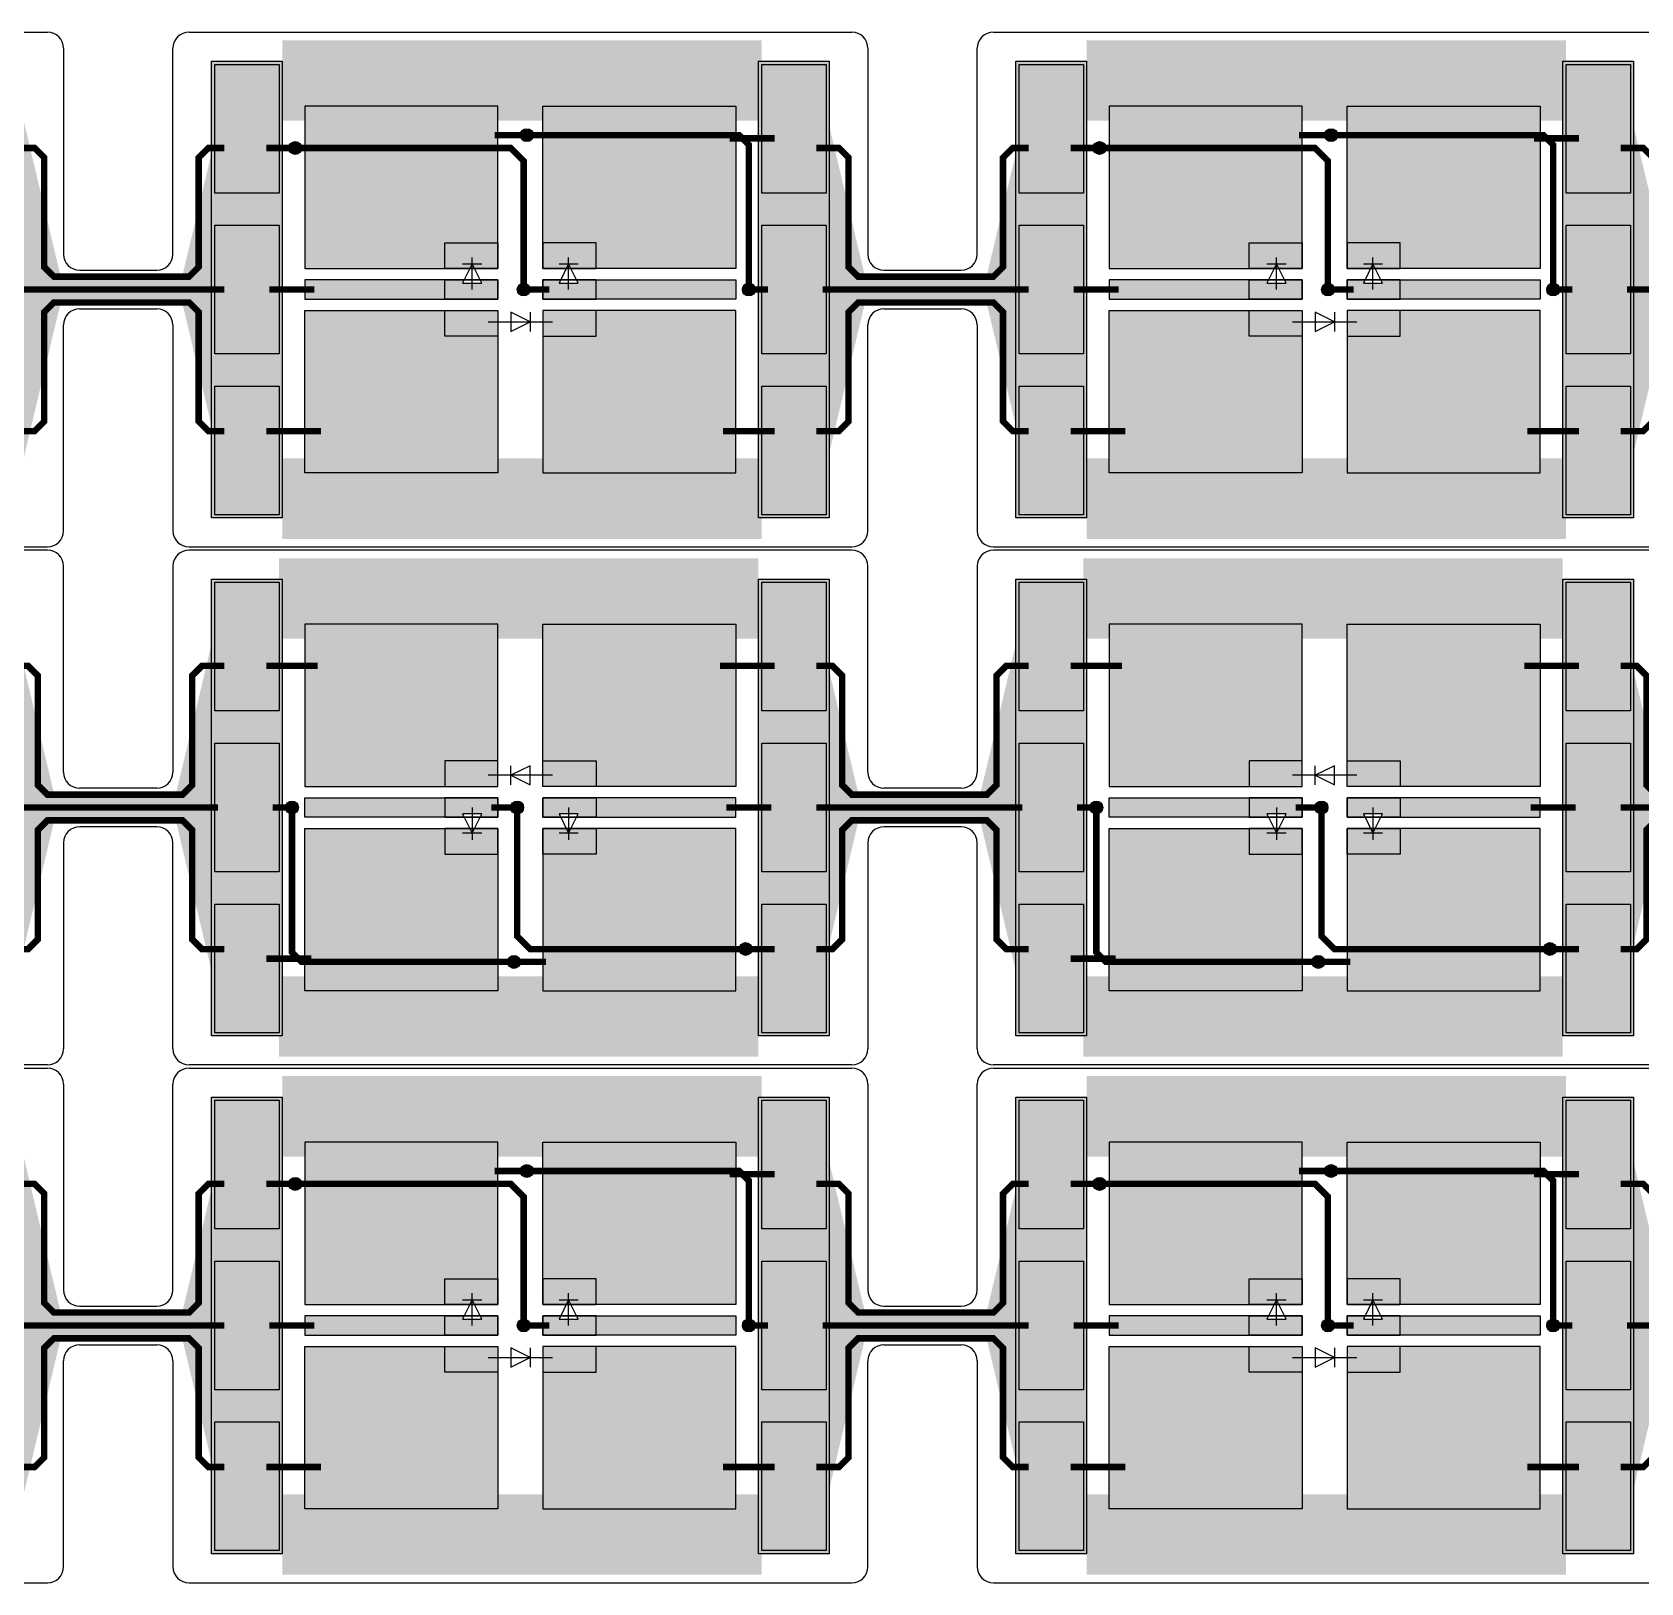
# Model space of a CAD drawing. Extents: x 1822 to 2392, y 725 to 1125.
# Drawn here: x 2237.5 to 2287.5, y 788.9 to 837.1 of the extents above; entities that cross this region are included whole.
import ezdxf

# ---------------------------------------------------------------- set-up
doc = ezdxf.new("R2010")
doc.units = 0
doc.header["$LTSCALE"] = 0.2
for name, color, linetype in [('BS', 1, 'CONTINUOUS'), ('Durchsteiger', 3, 'CONTINUOUS'), ('LED', 7, 'CONTINUOUS'), ('LS', 5, 'CONTINUOUS'), ('Rand', 6, 'CONTINUOUS')]:
    doc.layers.add(name, color=color, linetype=linetype)

msp = doc.modelspace()

# ---------------------------------------------------------------- hatches: boundary and pattern name
at = {"layer": 'BS'}
h = msp.add_hatch(color=256, dxfattribs=at)
h.paths.add_polyline_path([(2245.2, 836.1), (2243.2, 836.1), (2243.2, 832.1), (2245.2, 832.1)])
h.paths.add_polyline_path([(2245.2, 831.1), (2243.2, 831.1), (2243.2, 827.1), (2245.2, 827.1)])
h.paths.add_polyline_path([(2245.2, 826.1), (2243.2, 826.1), (2243.2, 822.1), (2245.2, 822.1)])
h = msp.add_hatch(color=256, dxfattribs=at)
h.paths.add_polyline_path([(2262.2, 836.1), (2260.2, 836.1), (2260.2, 832.1), (2262.2, 832.1)])
h.paths.add_polyline_path([(2262.2, 831.1), (2260.2, 831.1), (2260.2, 827.1), (2262.2, 827.1)])
h.paths.add_polyline_path([(2262.2, 826.1), (2260.2, 826.1), (2260.2, 822.1), (2262.2, 822.1)])
h = msp.add_hatch(color=256, dxfattribs=at)
h.paths.add_polyline_path([(2270.2, 836.1), (2268.2, 836.1), (2268.2, 832.1), (2270.2, 832.1)])
h.paths.add_polyline_path([(2270.2, 831.1), (2268.2, 831.1), (2268.2, 827.1), (2270.2, 827.1)])
h.paths.add_polyline_path([(2270.2, 826.1), (2268.2, 826.1), (2268.2, 822.1), (2270.2, 822.1)])
h = msp.add_hatch(color=256, dxfattribs=at)
h.paths.add_polyline_path([(2287.2, 836.1), (2285.2, 836.1), (2285.2, 832.1), (2287.2, 832.1)])
h.paths.add_polyline_path([(2287.2, 831.1), (2285.2, 831.1), (2285.2, 827.1), (2287.2, 827.1)])
h.paths.add_polyline_path([(2287.2, 826.1), (2285.2, 826.1), (2285.2, 822.1), (2287.2, 822.1)])
h = msp.add_hatch(color=256, dxfattribs=at)
h.paths.add_polyline_path([(2246, 834.8), (2246, 829.75), (2250.35, 829.75), (2250.35, 830.55), (2252, 830.55), (2252, 834.8)])
h.paths.add_polyline_path([(2246, 829.4), (2246, 828.8), (2250.35, 828.8), (2250.35, 829.4)])
h.paths.add_polyline_path([(2246, 828.45), (2246, 823.4), (2252, 823.4), (2252, 827.65), (2250.35, 827.65), (2250.35, 828.45)])
h.paths.add_polyline_path([(2255.05, 828.45), (2255.05, 827.65), (2253.4, 827.65), (2253.4, 823.4), (2259.4, 823.4), (2259.4, 828.45)])
h.paths.add_polyline_path([(2255.05, 829.4), (2255.05, 828.8), (2259.4, 828.8), (2259.4, 829.4)])
h.paths.add_polyline_path([(2253.4, 834.8), (2253.4, 830.55), (2255.05, 830.55), (2255.05, 829.75), (2259.4, 829.75), (2259.4, 834.8)])
h.paths.add_polyline_path([(2253.4, 830.55), (2253.4, 829.75), (2254.125, 829.75), (2254.2, 829.9), (2254.275, 829.75), (2255.05, 829.75), (2255.05, 830.55)], flags=17)
h.paths.add_polyline_path([(2253.4, 829.4), (2253.4, 828.8), (2255.05, 828.8), (2255.05, 829.4), (2254.45, 829.4), (2254.5, 829.3), (2253.9, 829.3), (2253.95, 829.4)])
h.paths.add_polyline_path([(2253.4, 828.45), (2253.4, 827.65), (2255.05, 827.65), (2255.05, 828.45)], flags=17)
h.paths.add_polyline_path([(2250.35, 828.45), (2250.35, 827.65), (2252, 827.65), (2252, 828.45)], flags=16)
h.paths.add_polyline_path([(2250.35, 829.4), (2250.35, 828.8), (2252, 828.8), (2252, 829.4), (2251.45, 829.4), (2251.5, 829.3), (2250.9, 829.3), (2250.95, 829.4)])
h.paths.add_polyline_path([(2250.35, 830.55), (2250.35, 829.75), (2251.125, 829.75), (2251.2, 829.9), (2251.275, 829.75), (2252, 829.75), (2252, 830.55)], flags=17)
h = msp.add_hatch(color=256, dxfattribs=at)
h.paths.add_polyline_path([(2271, 834.8), (2271, 829.75), (2275.35, 829.75), (2275.35, 830.55), (2277, 830.55), (2277, 834.8)])
h.paths.add_polyline_path([(2271, 829.4), (2271, 828.8), (2275.35, 828.8), (2275.35, 829.4)])
h.paths.add_polyline_path([(2271, 828.45), (2271, 823.4), (2277, 823.4), (2277, 827.65), (2275.35, 827.65), (2275.35, 828.45)])
h.paths.add_polyline_path([(2280.05, 828.45), (2280.05, 827.65), (2278.4, 827.65), (2278.4, 823.4), (2284.4, 823.4), (2284.4, 828.45)])
h.paths.add_polyline_path([(2280.05, 829.4), (2280.05, 828.8), (2284.4, 828.8), (2284.4, 829.4)])
h.paths.add_polyline_path([(2278.4, 834.8), (2278.4, 830.55), (2280.05, 830.55), (2280.05, 829.75), (2284.4, 829.75), (2284.4, 834.8)])
h.paths.add_polyline_path([(2278.4, 830.55), (2278.4, 829.75), (2279.125, 829.75), (2279.2, 829.9), (2279.275, 829.75), (2280.05, 829.75), (2280.05, 830.55)], flags=17)
h.paths.add_polyline_path([(2278.4, 829.4), (2278.4, 828.8), (2280.05, 828.8), (2280.05, 829.4), (2279.45, 829.4), (2279.5, 829.3), (2278.9, 829.3), (2278.95, 829.4)])
h.paths.add_polyline_path([(2278.4, 828.45), (2278.4, 827.65), (2280.05, 827.65), (2280.05, 828.45)], flags=17)
h.paths.add_polyline_path([(2275.35, 828.45), (2275.35, 827.65), (2277, 827.65), (2277, 828.45)], flags=16)
h.paths.add_polyline_path([(2275.35, 829.4), (2275.35, 828.8), (2277, 828.8), (2277, 829.4), (2276.45, 829.4), (2276.5, 829.3), (2275.9, 829.3), (2275.95, 829.4)])
h.paths.add_polyline_path([(2275.35, 830.55), (2275.35, 829.75), (2276.125, 829.75), (2276.2, 829.9), (2276.275, 829.75), (2277, 829.75), (2277, 830.55)], flags=17)
h = msp.add_hatch(color=256, dxfattribs=at)
h.paths.add_polyline_path([(2243.2, 806), (2245.2, 806), (2245.2, 810), (2243.2, 810)])
h.paths.add_polyline_path([(2243.2, 811), (2245.2, 811), (2245.2, 815), (2243.2, 815)])
h.paths.add_polyline_path([(2243.2, 816), (2245.2, 816), (2245.2, 820), (2243.2, 820)])
h = msp.add_hatch(color=256, dxfattribs=at)
h.paths.add_polyline_path([(2260.2, 806), (2262.2, 806), (2262.2, 810), (2260.2, 810)])
h.paths.add_polyline_path([(2260.2, 811), (2262.2, 811), (2262.2, 815), (2260.2, 815)])
h.paths.add_polyline_path([(2260.2, 816), (2262.2, 816), (2262.2, 820), (2260.2, 820)])
h = msp.add_hatch(color=256, dxfattribs=at)
h.paths.add_polyline_path([(2268.2, 806), (2270.2, 806), (2270.2, 810), (2268.2, 810)])
h.paths.add_polyline_path([(2268.2, 811), (2270.2, 811), (2270.2, 815), (2268.2, 815)])
h.paths.add_polyline_path([(2268.2, 816), (2270.2, 816), (2270.2, 820), (2268.2, 820)])
h = msp.add_hatch(color=256, dxfattribs=at)
h.paths.add_polyline_path([(2285.2, 806), (2287.2, 806), (2287.2, 810), (2285.2, 810)])
h.paths.add_polyline_path([(2285.2, 811), (2287.2, 811), (2287.2, 815), (2285.2, 815)])
h.paths.add_polyline_path([(2285.2, 816), (2287.2, 816), (2287.2, 820), (2285.2, 820)])
h = msp.add_hatch(color=256, dxfattribs=at)
h.paths.add_polyline_path([(2259.4, 807.3), (2259.4, 812.35), (2255.05, 812.35), (2255.05, 811.55), (2253.4, 811.55), (2253.4, 807.3)])
h.paths.add_polyline_path([(2259.4, 812.7), (2259.4, 813.3), (2255.05, 813.3), (2255.05, 812.7)])
h.paths.add_polyline_path([(2259.4, 813.65), (2259.4, 818.7), (2253.4, 818.7), (2253.4, 814.45), (2255.05, 814.45), (2255.05, 813.65)])
h.paths.add_polyline_path([(2250.35, 813.65), (2250.35, 814.45), (2252, 814.45), (2252, 818.7), (2246, 818.7), (2246, 813.65)])
h.paths.add_polyline_path([(2250.35, 812.7), (2250.35, 813.3), (2246, 813.3), (2246, 812.7)])
h.paths.add_polyline_path([(2252, 807.3), (2252, 811.55), (2250.35, 811.55), (2250.35, 812.35), (2246, 812.35), (2246, 807.3)])
h.paths.add_polyline_path([(2252, 811.55), (2252, 812.35), (2251.275, 812.35), (2251.2, 812.2), (2251.125, 812.35), (2250.35, 812.35), (2250.35, 811.55)], flags=17)
h.paths.add_polyline_path([(2252, 812.7), (2252, 813.3), (2250.35, 813.3), (2250.35, 812.7), (2250.95, 812.7), (2250.9, 812.8), (2251.5, 812.8), (2251.45, 812.7)])
h.paths.add_polyline_path([(2252, 813.65), (2252, 814.45), (2250.35, 814.45), (2250.35, 813.65)], flags=17)
h.paths.add_polyline_path([(2255.05, 813.65), (2255.05, 814.45), (2253.4, 814.45), (2253.4, 813.65)], flags=16)
h.paths.add_polyline_path([(2255.05, 812.7), (2255.05, 813.3), (2253.4, 813.3), (2253.4, 812.7), (2253.95, 812.7), (2253.9, 812.8), (2254.5, 812.8), (2254.45, 812.7)])
h.paths.add_polyline_path([(2255.05, 811.55), (2255.05, 812.35), (2254.275, 812.35), (2254.2, 812.2), (2254.125, 812.35), (2253.4, 812.35), (2253.4, 811.55)], flags=17)
h = msp.add_hatch(color=256, dxfattribs=at)
h.paths.add_polyline_path([(2284.4, 807.3), (2284.4, 812.35), (2280.05, 812.35), (2280.05, 811.55), (2278.4, 811.55), (2278.4, 807.3)])
h.paths.add_polyline_path([(2284.4, 812.7), (2284.4, 813.3), (2280.05, 813.3), (2280.05, 812.7)])
h.paths.add_polyline_path([(2284.4, 813.65), (2284.4, 818.7), (2278.4, 818.7), (2278.4, 814.45), (2280.05, 814.45), (2280.05, 813.65)])
h.paths.add_polyline_path([(2275.35, 813.65), (2275.35, 814.45), (2277, 814.45), (2277, 818.7), (2271, 818.7), (2271, 813.65)])
h.paths.add_polyline_path([(2275.35, 812.7), (2275.35, 813.3), (2271, 813.3), (2271, 812.7)])
h.paths.add_polyline_path([(2277, 807.3), (2277, 811.55), (2275.35, 811.55), (2275.35, 812.35), (2271, 812.35), (2271, 807.3)])
h.paths.add_polyline_path([(2277, 811.55), (2277, 812.35), (2276.275, 812.35), (2276.2, 812.2), (2276.125, 812.35), (2275.35, 812.35), (2275.35, 811.55)], flags=17)
h.paths.add_polyline_path([(2277, 812.7), (2277, 813.3), (2275.35, 813.3), (2275.35, 812.7), (2275.95, 812.7), (2275.9, 812.8), (2276.5, 812.8), (2276.45, 812.7)])
h.paths.add_polyline_path([(2277, 813.65), (2277, 814.45), (2275.35, 814.45), (2275.35, 813.65)], flags=17)
h.paths.add_polyline_path([(2280.05, 813.65), (2280.05, 814.45), (2278.4, 814.45), (2278.4, 813.65)], flags=16)
h.paths.add_polyline_path([(2280.05, 812.7), (2280.05, 813.3), (2278.4, 813.3), (2278.4, 812.7), (2278.95, 812.7), (2278.9, 812.8), (2279.5, 812.8), (2279.45, 812.7)])
h.paths.add_polyline_path([(2280.05, 811.55), (2280.05, 812.35), (2279.275, 812.35), (2279.2, 812.2), (2279.125, 812.35), (2278.4, 812.35), (2278.4, 811.55)], flags=17)
h = msp.add_hatch(color=256, dxfattribs=at)
h.paths.add_polyline_path([(2245.2, 803.9), (2243.2, 803.9), (2243.2, 799.9), (2245.2, 799.9)])
h.paths.add_polyline_path([(2245.2, 798.9), (2243.2, 798.9), (2243.2, 794.9), (2245.2, 794.9)])
h.paths.add_polyline_path([(2245.2, 793.9), (2243.2, 793.9), (2243.2, 789.9), (2245.2, 789.9)])
h = msp.add_hatch(color=256, dxfattribs=at)
h.paths.add_polyline_path([(2262.2, 803.9), (2260.2, 803.9), (2260.2, 799.9), (2262.2, 799.9)])
h.paths.add_polyline_path([(2262.2, 798.9), (2260.2, 798.9), (2260.2, 794.9), (2262.2, 794.9)])
h.paths.add_polyline_path([(2262.2, 793.9), (2260.2, 793.9), (2260.2, 789.9), (2262.2, 789.9)])
h = msp.add_hatch(color=256, dxfattribs=at)
h.paths.add_polyline_path([(2270.2, 803.9), (2268.2, 803.9), (2268.2, 799.9), (2270.2, 799.9)])
h.paths.add_polyline_path([(2270.2, 798.9), (2268.2, 798.9), (2268.2, 794.9), (2270.2, 794.9)])
h.paths.add_polyline_path([(2270.2, 793.9), (2268.2, 793.9), (2268.2, 789.9), (2270.2, 789.9)])
h = msp.add_hatch(color=256, dxfattribs=at)
h.paths.add_polyline_path([(2287.2, 803.9), (2285.2, 803.9), (2285.2, 799.9), (2287.2, 799.9)])
h.paths.add_polyline_path([(2287.2, 798.9), (2285.2, 798.9), (2285.2, 794.9), (2287.2, 794.9)])
h.paths.add_polyline_path([(2287.2, 793.9), (2285.2, 793.9), (2285.2, 789.9), (2287.2, 789.9)])
h = msp.add_hatch(color=256, dxfattribs=at)
h.paths.add_polyline_path([(2246, 802.6), (2246, 797.55), (2250.35, 797.55), (2250.35, 798.35), (2252, 798.35), (2252, 802.6)])
h.paths.add_polyline_path([(2246, 797.2), (2246, 796.6), (2250.35, 796.6), (2250.35, 797.2)])
h.paths.add_polyline_path([(2246, 796.25), (2246, 791.2), (2252, 791.2), (2252, 795.45), (2250.35, 795.45), (2250.35, 796.25)])
h.paths.add_polyline_path([(2255.05, 796.25), (2255.05, 795.45), (2253.4, 795.45), (2253.4, 791.2), (2259.4, 791.2), (2259.4, 796.25)])
h.paths.add_polyline_path([(2255.05, 797.2), (2255.05, 796.6), (2259.4, 796.6), (2259.4, 797.2)])
h.paths.add_polyline_path([(2253.4, 802.6), (2253.4, 798.35), (2255.05, 798.35), (2255.05, 797.55), (2259.4, 797.55), (2259.4, 802.6)])
h.paths.add_polyline_path([(2253.4, 798.35), (2253.4, 797.55), (2254.125, 797.55), (2254.2, 797.7), (2254.275, 797.55), (2255.05, 797.55), (2255.05, 798.35)], flags=17)
h.paths.add_polyline_path([(2253.4, 797.2), (2253.4, 796.6), (2255.05, 796.6), (2255.05, 797.2), (2254.45, 797.2), (2254.5, 797.1), (2253.9, 797.1), (2253.95, 797.2)])
h.paths.add_polyline_path([(2253.4, 796.25), (2253.4, 795.45), (2255.05, 795.45), (2255.05, 796.25)], flags=17)
h.paths.add_polyline_path([(2250.35, 796.25), (2250.35, 795.45), (2252, 795.45), (2252, 796.25)], flags=16)
h.paths.add_polyline_path([(2250.35, 797.2), (2250.35, 796.6), (2252, 796.6), (2252, 797.2), (2251.45, 797.2), (2251.5, 797.1), (2250.9, 797.1), (2250.95, 797.2)])
h.paths.add_polyline_path([(2250.35, 798.35), (2250.35, 797.55), (2251.125, 797.55), (2251.2, 797.7), (2251.275, 797.55), (2252, 797.55), (2252, 798.35)], flags=17)
h = msp.add_hatch(color=256, dxfattribs=at)
h.paths.add_polyline_path([(2271, 802.6), (2271, 797.55), (2275.35, 797.55), (2275.35, 798.35), (2277, 798.35), (2277, 802.6)])
h.paths.add_polyline_path([(2271, 797.2), (2271, 796.6), (2275.35, 796.6), (2275.35, 797.2)])
h.paths.add_polyline_path([(2271, 796.25), (2271, 791.2), (2277, 791.2), (2277, 795.45), (2275.35, 795.45), (2275.35, 796.25)])
h.paths.add_polyline_path([(2280.05, 796.25), (2280.05, 795.45), (2278.4, 795.45), (2278.4, 791.2), (2284.4, 791.2), (2284.4, 796.25)])
h.paths.add_polyline_path([(2280.05, 797.2), (2280.05, 796.6), (2284.4, 796.6), (2284.4, 797.2)])
h.paths.add_polyline_path([(2278.4, 802.6), (2278.4, 798.35), (2280.05, 798.35), (2280.05, 797.55), (2284.4, 797.55), (2284.4, 802.6)])
h.paths.add_polyline_path([(2278.4, 798.35), (2278.4, 797.55), (2279.125, 797.55), (2279.2, 797.7), (2279.275, 797.55), (2280.05, 797.55), (2280.05, 798.35)], flags=17)
h.paths.add_polyline_path([(2278.4, 797.2), (2278.4, 796.6), (2280.05, 796.6), (2280.05, 797.2), (2279.45, 797.2), (2279.5, 797.1), (2278.9, 797.1), (2278.95, 797.2)])
h.paths.add_polyline_path([(2278.4, 796.25), (2278.4, 795.45), (2280.05, 795.45), (2280.05, 796.25)], flags=17)
h.paths.add_polyline_path([(2275.35, 796.25), (2275.35, 795.45), (2277, 795.45), (2277, 796.25)], flags=16)
h.paths.add_polyline_path([(2275.35, 797.2), (2275.35, 796.6), (2277, 796.6), (2277, 797.2), (2276.45, 797.2), (2276.5, 797.1), (2275.9, 797.1), (2275.95, 797.2)])
h.paths.add_polyline_path([(2275.35, 798.35), (2275.35, 797.55), (2276.125, 797.55), (2276.2, 797.7), (2276.275, 797.55), (2277, 797.55), (2277, 798.35)], flags=17)
at = {"layer": 'Durchsteiger'}
for points in [[(2252.9, 834.1, 1), (2252.9, 833.7, 1)], [(2277.9, 834.1, 1), (2277.9, 833.7, 1)], [(2245.7, 833.7, 1), (2245.7, 833.3, 1)], [(2270.7, 833.7, 1), (2270.7, 833.3, 1)], [(2252.8, 829.3, 1), (2252.8, 828.9, 1)], [(2259.8, 829.3, 1), (2259.8, 828.9, 1)], [(2277.8, 829.3, 1), (2277.8, 828.9, 1)], [(2284.8, 829.3, 1), (2284.8, 828.9, 1)], [(2245.6, 812.8, 1), (2245.6, 813.2, 1)], [(2252.6, 812.8, 1), (2252.6, 813.2, 1)], [(2270.6, 812.8, 1), (2270.6, 813.2, 1)], [(2277.6, 812.8, 1), (2277.6, 813.2, 1)], [(2259.7, 808.4, 1), (2259.7, 808.8, 1)], [(2284.7, 808.4, 1), (2284.7, 808.8, 1)], [(2252.5, 808, 1), (2252.5, 808.4, 1)], [(2277.5, 808, 1), (2277.5, 808.4, 1)], [(2245.7, 801.5, 1), (2245.7, 801.1, 1)], [(2252.9, 801.9, 1), (2252.9, 801.5, 1)], [(2270.7, 801.5, 1), (2270.7, 801.1, 1)], [(2277.9, 801.9, 1), (2277.9, 801.5, 1)], [(2252.8, 797.1, 1), (2252.8, 796.7, 1)], [(2259.8, 797.1, 1), (2259.8, 796.7, 1)], [(2277.8, 797.1, 1), (2277.8, 796.7, 1)], [(2284.8, 797.1, 1), (2284.8, 796.7, 1)]]:
    msp.add_hatch(color=256, dxfattribs=at).paths.add_polyline_path(points)
at = {"layer": 'LS'}
for points in [[(2245.3, 836.2), (2243.1, 836.2), (2243.1, 822), (2245.3, 822)], [(2262.3, 836.2), (2260.1, 836.2), (2260.1, 822), (2262.3, 822)], [(2270.3, 836.2), (2268.1, 836.2), (2268.1, 822), (2270.3, 822)], [(2287.3, 836.2), (2285.1, 836.2), (2285.1, 822), (2287.3, 822)], [(2245.3, 820.1), (2243.1, 820.1), (2243.1, 805.9), (2245.3, 805.9)], [(2262.3, 820.1), (2260.1, 820.1), (2260.1, 805.9), (2262.3, 805.9)], [(2270.3, 820.1), (2268.1, 820.1), (2268.1, 805.9), (2270.3, 805.9)], [(2287.3, 820.1), (2285.1, 820.1), (2285.1, 805.9), (2287.3, 805.9)], [(2245.3, 804), (2243.1, 804), (2243.1, 789.8), (2245.3, 789.8)], [(2262.3, 804), (2260.1, 804), (2260.1, 789.8), (2262.3, 789.8)], [(2270.3, 804), (2268.1, 804), (2268.1, 789.8), (2270.3, 789.8)], [(2287.3, 804), (2285.1, 804), (2285.1, 789.8), (2287.3, 789.8)]]:
    msp.add_hatch(color=256, dxfattribs=at).paths.add_polyline_path(points)

# ---------------------------------------------------------------- linework, layer by layer
at = {"layer": 'BS'}
for p, q in [((2252.6, 829.1), (2252.8, 829.1)), ((2252.7, 829), (2252.7, 829.2)), ((2277.6, 829.1), (2277.8, 829.1)), ((2277.7, 829), (2277.7, 829.2)), ((2252.7, 813.1), (2252.7, 812.9)), ((2277.7, 813.1), (2277.7, 812.9)), ((2252.8, 813), (2252.6, 813)), ((2277.8, 813), (2277.6, 813)), ((2252.7, 796.8), (2252.7, 797)), ((2277.7, 796.8), (2277.7, 797)), ((2252.6, 796.9), (2252.8, 796.9)), ((2277.6, 796.9), (2277.8, 796.9))]:
    msp.add_line(p, q, dxfattribs=at)
for points in [[(2243.2, 832.1), (2243.2, 836.1), (2245.2, 836.1), (2245.2, 832.1)], [(2260.2, 832.1), (2260.2, 836.1), (2262.2, 836.1), (2262.2, 832.1)], [(2268.2, 832.1), (2268.2, 836.1), (2270.2, 836.1), (2270.2, 832.1)], [(2285.2, 832.1), (2285.2, 836.1), (2287.2, 836.1), (2287.2, 832.1)], [(2252, 829.75), (2252, 834.8), (2246, 834.8), (2246, 829.75)], [(2253.4, 829.75), (2253.4, 834.8), (2259.4, 834.8), (2259.4, 829.75)], [(2277, 829.75), (2277, 834.8), (2271, 834.8), (2271, 829.75)], [(2278.4, 829.75), (2278.4, 834.8), (2284.4, 834.8), (2284.4, 829.75)], [(2243.2, 827.1), (2243.2, 831.1), (2245.2, 831.1), (2245.2, 827.1)], [(2260.2, 827.1), (2260.2, 831.1), (2262.2, 831.1), (2262.2, 827.1)], [(2268.2, 827.1), (2268.2, 831.1), (2270.2, 831.1), (2270.2, 827.1)], [(2285.2, 827.1), (2285.2, 831.1), (2287.2, 831.1), (2287.2, 827.1)], [(2250.35, 829.75), (2250.35, 830.55), (2252, 830.55), (2252, 829.75)], [(2255.05, 829.75), (2255.05, 830.55), (2253.4, 830.55), (2253.4, 829.75)], [(2275.35, 829.75), (2275.35, 830.55), (2277, 830.55), (2277, 829.75)], [(2280.05, 829.75), (2280.05, 830.55), (2278.4, 830.55), (2278.4, 829.75)], [(2252, 828.8), (2252, 829.4), (2246, 829.4), (2246, 828.8)], [(2250.35, 828.8), (2250.35, 829.4), (2252, 829.4), (2252, 828.8)], [(2255.05, 828.8), (2255.05, 829.4), (2253.4, 829.4), (2253.4, 828.8)], [(2253.4, 828.8), (2253.4, 829.4), (2259.4, 829.4), (2259.4, 828.8)], [(2277, 828.8), (2277, 829.4), (2271, 829.4), (2271, 828.8)], [(2275.35, 828.8), (2275.35, 829.4), (2277, 829.4), (2277, 828.8)], [(2280.05, 828.8), (2280.05, 829.4), (2278.4, 829.4), (2278.4, 828.8)], [(2278.4, 828.8), (2278.4, 829.4), (2284.4, 829.4), (2284.4, 828.8)], [(2252, 828.45), (2252, 823.4), (2246, 823.4), (2246, 828.45)], [(2250.35, 827.65), (2250.35, 828.45), (2252, 828.45), (2252, 827.65)], [(2255.05, 827.65), (2255.05, 828.45), (2253.4, 828.45), (2253.4, 827.65)], [(2253.4, 828.45), (2253.4, 823.4), (2259.4, 823.4), (2259.4, 828.45)], [(2277, 828.45), (2277, 823.4), (2271, 823.4), (2271, 828.45)], [(2275.35, 827.65), (2275.35, 828.45), (2277, 828.45), (2277, 827.65)], [(2280.05, 827.65), (2280.05, 828.45), (2278.4, 828.45), (2278.4, 827.65)], [(2278.4, 828.45), (2278.4, 823.4), (2284.4, 823.4), (2284.4, 828.45)], [(2243.2, 822.1), (2243.2, 826.1), (2245.2, 826.1), (2245.2, 822.1)], [(2260.2, 822.1), (2260.2, 826.1), (2262.2, 826.1), (2262.2, 822.1)], [(2268.2, 822.1), (2268.2, 826.1), (2270.2, 826.1), (2270.2, 822.1)], [(2285.2, 822.1), (2285.2, 826.1), (2287.2, 826.1), (2287.2, 822.1)], [(2245.2, 820), (2245.2, 816), (2243.2, 816), (2243.2, 820)], [(2262.2, 820), (2262.2, 816), (2260.2, 816), (2260.2, 820)], [(2270.2, 820), (2270.2, 816), (2268.2, 816), (2268.2, 820)], [(2287.2, 820), (2287.2, 816), (2285.2, 816), (2285.2, 820)], [(2252, 813.65), (2252, 818.7), (2246, 818.7), (2246, 813.65)], [(2253.4, 813.65), (2253.4, 818.7), (2259.4, 818.7), (2259.4, 813.65)], [(2277, 813.65), (2277, 818.7), (2271, 818.7), (2271, 813.65)], [(2278.4, 813.65), (2278.4, 818.7), (2284.4, 818.7), (2284.4, 813.65)], [(2245.2, 815), (2245.2, 811), (2243.2, 811), (2243.2, 815)], [(2262.2, 815), (2262.2, 811), (2260.2, 811), (2260.2, 815)], [(2270.2, 815), (2270.2, 811), (2268.2, 811), (2268.2, 815)], [(2287.2, 815), (2287.2, 811), (2285.2, 811), (2285.2, 815)], [(2250.35, 814.45), (2250.35, 813.65), (2252, 813.65), (2252, 814.45)], [(2255.05, 814.45), (2255.05, 813.65), (2253.4, 813.65), (2253.4, 814.45)], [(2275.35, 814.45), (2275.35, 813.65), (2277, 813.65), (2277, 814.45)], [(2280.05, 814.45), (2280.05, 813.65), (2278.4, 813.65), (2278.4, 814.45)], [(2252, 813.3), (2252, 812.7), (2246, 812.7), (2246, 813.3)], [(2250.35, 813.3), (2250.35, 812.7), (2252, 812.7), (2252, 813.3)], [(2255.05, 813.3), (2255.05, 812.7), (2253.4, 812.7), (2253.4, 813.3)], [(2253.4, 813.3), (2253.4, 812.7), (2259.4, 812.7), (2259.4, 813.3)], [(2277, 813.3), (2277, 812.7), (2271, 812.7), (2271, 813.3)], [(2275.35, 813.3), (2275.35, 812.7), (2277, 812.7), (2277, 813.3)], [(2280.05, 813.3), (2280.05, 812.7), (2278.4, 812.7), (2278.4, 813.3)], [(2278.4, 813.3), (2278.4, 812.7), (2284.4, 812.7), (2284.4, 813.3)], [(2252, 812.35), (2252, 807.3), (2246, 807.3), (2246, 812.35)], [(2250.35, 812.35), (2250.35, 811.55), (2252, 811.55), (2252, 812.35)], [(2255.05, 812.35), (2255.05, 811.55), (2253.4, 811.55), (2253.4, 812.35)], [(2253.4, 812.35), (2253.4, 807.3), (2259.4, 807.3), (2259.4, 812.35)], [(2277, 812.35), (2277, 807.3), (2271, 807.3), (2271, 812.35)], [(2275.35, 812.35), (2275.35, 811.55), (2277, 811.55), (2277, 812.35)], [(2280.05, 812.35), (2280.05, 811.55), (2278.4, 811.55), (2278.4, 812.35)], [(2278.4, 812.35), (2278.4, 807.3), (2284.4, 807.3), (2284.4, 812.35)], [(2245.2, 810), (2245.2, 806), (2243.2, 806), (2243.2, 810)], [(2262.2, 810), (2262.2, 806), (2260.2, 806), (2260.2, 810)], [(2270.2, 810), (2270.2, 806), (2268.2, 806), (2268.2, 810)], [(2287.2, 810), (2287.2, 806), (2285.2, 806), (2285.2, 810)], [(2243.2, 799.9), (2243.2, 803.9), (2245.2, 803.9), (2245.2, 799.9)], [(2260.2, 799.9), (2260.2, 803.9), (2262.2, 803.9), (2262.2, 799.9)], [(2268.2, 799.9), (2268.2, 803.9), (2270.2, 803.9), (2270.2, 799.9)], [(2285.2, 799.9), (2285.2, 803.9), (2287.2, 803.9), (2287.2, 799.9)], [(2252, 797.55), (2252, 802.6), (2246, 802.6), (2246, 797.55)], [(2253.4, 797.55), (2253.4, 802.6), (2259.4, 802.6), (2259.4, 797.55)], [(2277, 797.55), (2277, 802.6), (2271, 802.6), (2271, 797.55)], [(2278.4, 797.55), (2278.4, 802.6), (2284.4, 802.6), (2284.4, 797.55)], [(2243.2, 794.9), (2243.2, 798.9), (2245.2, 798.9), (2245.2, 794.9)], [(2260.2, 794.9), (2260.2, 798.9), (2262.2, 798.9), (2262.2, 794.9)], [(2268.2, 794.9), (2268.2, 798.9), (2270.2, 798.9), (2270.2, 794.9)], [(2285.2, 794.9), (2285.2, 798.9), (2287.2, 798.9), (2287.2, 794.9)], [(2250.35, 797.55), (2250.35, 798.35), (2252, 798.35), (2252, 797.55)], [(2255.05, 797.55), (2255.05, 798.35), (2253.4, 798.35), (2253.4, 797.55)], [(2275.35, 797.55), (2275.35, 798.35), (2277, 798.35), (2277, 797.55)], [(2280.05, 797.55), (2280.05, 798.35), (2278.4, 798.35), (2278.4, 797.55)], [(2252, 796.6), (2252, 797.2), (2246, 797.2), (2246, 796.6)], [(2250.35, 796.6), (2250.35, 797.2), (2252, 797.2), (2252, 796.6)], [(2255.05, 796.6), (2255.05, 797.2), (2253.4, 797.2), (2253.4, 796.6)], [(2253.4, 796.6), (2253.4, 797.2), (2259.4, 797.2), (2259.4, 796.6)], [(2277, 796.6), (2277, 797.2), (2271, 797.2), (2271, 796.6)], [(2275.35, 796.6), (2275.35, 797.2), (2277, 797.2), (2277, 796.6)], [(2280.05, 796.6), (2280.05, 797.2), (2278.4, 797.2), (2278.4, 796.6)], [(2278.4, 796.6), (2278.4, 797.2), (2284.4, 797.2), (2284.4, 796.6)], [(2252, 796.25), (2252, 791.2), (2246, 791.2), (2246, 796.25)], [(2250.35, 795.45), (2250.35, 796.25), (2252, 796.25), (2252, 795.45)], [(2255.05, 795.45), (2255.05, 796.25), (2253.4, 796.25), (2253.4, 795.45)], [(2253.4, 796.25), (2253.4, 791.2), (2259.4, 791.2), (2259.4, 796.25)], [(2277, 796.25), (2277, 791.2), (2271, 791.2), (2271, 796.25)], [(2275.35, 795.45), (2275.35, 796.25), (2277, 796.25), (2277, 795.45)], [(2280.05, 795.45), (2280.05, 796.25), (2278.4, 796.25), (2278.4, 795.45)], [(2278.4, 796.25), (2278.4, 791.2), (2284.4, 791.2), (2284.4, 796.25)], [(2243.2, 789.9), (2243.2, 793.9), (2245.2, 793.9), (2245.2, 789.9)], [(2260.2, 789.9), (2260.2, 793.9), (2262.2, 793.9), (2262.2, 789.9)], [(2268.2, 789.9), (2268.2, 793.9), (2270.2, 793.9), (2270.2, 789.9)], [(2285.2, 789.9), (2285.2, 793.9), (2287.2, 793.9), (2287.2, 789.9)]]:
    msp.add_lwpolyline(points, close=True, dxfattribs=at)
at = {"layer": 'BS', "const_width": 0.2}
for points in [[(2251.9, 833.9), (2252.8, 833.9)], [(2276.9, 833.9), (2277.8, 833.9)], [(2236.9, 833.5), (2237.6, 833.5), (2237.9, 833.2), (2237.9, 829.8), (2238.2, 829.5), (2240.1, 829.5)], [(2240.1, 829.5), (2242.4, 829.5), (2242.7, 829.8), (2242.7, 833.2), (2243, 833.5), (2243.5, 833.5)], [(2245.6, 833.5), (2244.8, 833.5)], [(2259.2, 833.8), (2260.6, 833.8)], [(2261.9, 833.5), (2262.6, 833.5), (2262.9, 833.2), (2262.9, 829.8), (2263.2, 829.5), (2265.1, 829.5)], [(2265.1, 829.5), (2267.4, 829.5), (2267.7, 829.8), (2267.7, 833.2), (2268, 833.5), (2268.5, 833.5)], [(2270.6, 833.5), (2269.8, 833.5)], [(2284.2, 833.8), (2285.6, 833.8)], [(2286.9, 833.5), (2287.6, 833.5), (2287.9, 833.2), (2287.9, 829.8), (2288.2, 829.5), (2290.1, 829.5)], [(2237.1, 829.1), (2240.1, 829.1)], [(2240.1, 829.1), (2243.5, 829.1)], [(2244.9, 829.1), (2246.3, 829.1)], [(2252.9, 829.1), (2253.6, 829.1)], [(2259.9, 829.1), (2260.4, 829.1)], [(2262.1, 829.1), (2265.1, 829.1)], [(2265.1, 829.1), (2268.5, 829.1)], [(2269.9, 829.1), (2271.3, 829.1)], [(2277.9, 829.1), (2278.6, 829.1)], [(2284.9, 829.1), (2285.4, 829.1)], [(2287.1, 829.1), (2290.1, 829.1)], [(2236.9, 824.7), (2237.6, 824.7), (2237.9, 825), (2237.9, 828.4), (2238.2, 828.7), (2240.1, 828.7)], [(2240.1, 828.7), (2242.4, 828.7), (2242.7, 828.4), (2242.7, 825), (2243, 824.7), (2243.5, 824.7)], [(2261.9, 824.7), (2262.6, 824.7), (2262.9, 825), (2262.9, 828.4), (2263.2, 828.7), (2265.1, 828.7)], [(2265.1, 828.7), (2267.4, 828.7), (2267.7, 828.4), (2267.7, 825), (2268, 824.7), (2268.5, 824.7)], [(2286.9, 824.7), (2287.6, 824.7), (2287.9, 825), (2287.9, 828.4), (2288.2, 828.7), (2290.1, 828.7)], [(2244.8, 824.7), (2246.5, 824.7)], [(2259, 824.7), (2260.6, 824.7)], [(2269.8, 824.7), (2271.5, 824.7)], [(2284, 824.7), (2285.6, 824.7)], [(2240.3, 813.4), (2238, 813.4), (2237.7, 813.7), (2237.7, 817.1), (2237.4, 817.4), (2236.9, 817.4)], [(2243.5, 817.4), (2242.8, 817.4), (2242.5, 817.1), (2242.5, 813.7), (2242.2, 813.4), (2240.3, 813.4)], [(2246.4, 817.4), (2244.8, 817.4)], [(2260.6, 817.4), (2258.9, 817.4)], [(2265.3, 813.4), (2263, 813.4), (2262.7, 813.7), (2262.7, 817.1), (2262.4, 817.4), (2261.9, 817.4)], [(2268.5, 817.4), (2267.8, 817.4), (2267.5, 817.1), (2267.5, 813.7), (2267.2, 813.4), (2265.3, 813.4)], [(2271.4, 817.4), (2269.8, 817.4)], [(2285.6, 817.4), (2283.9, 817.4)], [(2290.3, 813.4), (2288, 813.4), (2287.7, 813.7), (2287.7, 817.1), (2287.4, 817.4), (2286.9, 817.4)], [(2240.3, 813), (2236.9, 813)], [(2243.3, 813), (2240.3, 813)], [(2245.5, 813), (2245, 813)], [(2252.5, 813), (2251.8, 813)], [(2260.5, 813), (2259.1, 813)], [(2265.3, 813), (2261.9, 813)], [(2268.3, 813), (2265.3, 813)], [(2270.5, 813), (2270, 813)], [(2277.5, 813), (2276.8, 813)], [(2285.5, 813), (2284.1, 813)], [(2290.3, 813), (2286.9, 813)], [(2240.3, 812.6), (2238, 812.6), (2237.7, 812.3), (2237.7, 808.9), (2237.4, 808.6), (2236.9, 808.6)], [(2243.5, 808.6), (2242.8, 808.6), (2242.5, 808.9), (2242.5, 812.3), (2242.2, 812.6), (2240.3, 812.6)], [(2265.3, 812.6), (2263, 812.6), (2262.7, 812.3), (2262.7, 808.9), (2262.4, 808.6), (2261.9, 808.6)], [(2268.5, 808.6), (2267.8, 808.6), (2267.5, 808.9), (2267.5, 812.3), (2267.2, 812.6), (2265.3, 812.6)], [(2290.3, 812.6), (2288, 812.6), (2287.7, 812.3), (2287.7, 808.9), (2287.4, 808.6), (2286.9, 808.6)], [(2259.8, 808.6), (2260.6, 808.6)], [(2284.8, 808.6), (2285.6, 808.6)], [(2246.2, 808.3), (2244.8, 808.3)], [(2253.5, 808.2), (2252.6, 808.2)], [(2271.2, 808.3), (2269.8, 808.3)], [(2278.5, 808.2), (2277.6, 808.2)], [(2251.9, 801.7), (2252.8, 801.7)], [(2259.2, 801.6), (2260.6, 801.6)], [(2276.9, 801.7), (2277.8, 801.7)], [(2284.2, 801.6), (2285.6, 801.6)], [(2236.9, 801.3), (2237.6, 801.3), (2237.9, 801), (2237.9, 797.6), (2238.2, 797.3), (2240.1, 797.3)], [(2240.1, 797.3), (2242.4, 797.3), (2242.7, 797.6), (2242.7, 801), (2243, 801.3), (2243.5, 801.3)], [(2245.6, 801.3), (2244.8, 801.3)], [(2261.9, 801.3), (2262.6, 801.3), (2262.9, 801), (2262.9, 797.6), (2263.2, 797.3), (2265.1, 797.3)], [(2265.1, 797.3), (2267.4, 797.3), (2267.7, 797.6), (2267.7, 801), (2268, 801.3), (2268.5, 801.3)], [(2270.6, 801.3), (2269.8, 801.3)], [(2286.9, 801.3), (2287.6, 801.3), (2287.9, 801), (2287.9, 797.6), (2288.2, 797.3), (2290.1, 797.3)], [(2237.1, 796.9), (2240.1, 796.9)], [(2240.1, 796.9), (2243.5, 796.9)], [(2244.9, 796.9), (2246.3, 796.9)], [(2252.9, 796.9), (2253.6, 796.9)], [(2259.9, 796.9), (2260.4, 796.9)], [(2262.1, 796.9), (2265.1, 796.9)], [(2265.1, 796.9), (2268.5, 796.9)], [(2269.9, 796.9), (2271.3, 796.9)], [(2277.9, 796.9), (2278.6, 796.9)], [(2284.9, 796.9), (2285.4, 796.9)], [(2287.1, 796.9), (2290.1, 796.9)], [(2236.9, 792.5), (2237.6, 792.5), (2237.9, 792.8), (2237.9, 796.2), (2238.2, 796.5), (2240.1, 796.5)], [(2240.1, 796.5), (2242.4, 796.5), (2242.7, 796.2), (2242.7, 792.8), (2243, 792.5), (2243.5, 792.5)], [(2261.9, 792.5), (2262.6, 792.5), (2262.9, 792.8), (2262.9, 796.2), (2263.2, 796.5), (2265.1, 796.5)], [(2265.1, 796.5), (2267.4, 796.5), (2267.7, 796.2), (2267.7, 792.8), (2268, 792.5), (2268.5, 792.5)], [(2286.9, 792.5), (2287.6, 792.5), (2287.9, 792.8), (2287.9, 796.2), (2288.2, 796.5), (2290.1, 796.5)], [(2244.8, 792.5), (2246.5, 792.5)], [(2259, 792.5), (2260.6, 792.5)], [(2269.8, 792.5), (2271.5, 792.5)], [(2284, 792.5), (2285.6, 792.5)]]:
    msp.add_lwpolyline(points, dxfattribs=at)
at = {"layer": 'Durchsteiger'}
for centre in [(2252.9, 833.9), (2277.9, 833.9), (2245.7, 833.5), (2270.7, 833.5), (2252.8, 829.1), (2259.8, 829.1), (2277.8, 829.1), (2284.8, 829.1), (2245.6, 813), (2252.6, 813), (2270.6, 813), (2277.6, 813), (2259.7, 808.6), (2284.7, 808.6), (2252.5, 808.2), (2277.5, 808.2), (2245.7, 801.3), (2252.9, 801.7), (2270.7, 801.3), (2277.9, 801.7), (2252.8, 796.9), (2259.8, 796.9), (2277.8, 796.9), (2284.8, 796.9)]:
    msp.add_circle(centre, 0.2, dxfattribs=at)
at = {"layer": 'LED'}
for p, q in [((2251.2, 829.1), (2251.2, 830.1)), ((2254.2, 829.1), (2254.2, 830.1)), ((2276.2, 829.1), (2276.2, 830.1)), ((2279.2, 829.1), (2279.2, 830.1)), ((2251.2, 829.9), (2250.9, 829.3)), ((2250.9, 829.9), (2251.5, 829.9)), ((2251.5, 829.3), (2251.2, 829.9)), ((2254.2, 829.9), (2253.9, 829.3)), ((2253.9, 829.9), (2254.5, 829.9)), ((2254.5, 829.3), (2254.2, 829.9)), ((2276.2, 829.9), (2275.9, 829.3)), ((2275.9, 829.9), (2276.5, 829.9)), ((2276.5, 829.3), (2276.2, 829.9)), ((2279.2, 829.9), (2278.9, 829.3)), ((2278.9, 829.9), (2279.5, 829.9)), ((2279.5, 829.3), (2279.2, 829.9)), ((2250.9, 829.3), (2251.5, 829.3)), ((2253.9, 829.3), (2254.5, 829.3)), ((2275.9, 829.3), (2276.5, 829.3)), ((2278.9, 829.3), (2279.5, 829.3)), ((2251.7, 828.1), (2253.7, 828.1)), ((2252.4, 828.4), (2252.4, 827.8)), ((2253, 828.1), (2252.4, 828.4)), ((2252.4, 827.8), (2253, 828.1)), ((2253, 828.4), (2253, 827.8)), ((2276.7, 828.1), (2278.7, 828.1)), ((2277.4, 828.4), (2277.4, 827.8)), ((2278, 828.1), (2277.4, 828.4)), ((2277.4, 827.8), (2278, 828.1)), ((2278, 828.4), (2278, 827.8)), ((2253, 814.3), (2252.4, 814)), ((2252.4, 813.7), (2252.4, 814.3)), ((2253, 813.7), (2253, 814.3)), ((2278, 814.3), (2277.4, 814)), ((2277.4, 813.7), (2277.4, 814.3)), ((2278, 813.7), (2278, 814.3)), ((2253.7, 814), (2251.7, 814)), ((2252.4, 814), (2253, 813.7)), ((2278.7, 814), (2276.7, 814)), ((2277.4, 814), (2278, 813.7)), ((2251.5, 812.8), (2250.9, 812.8)), ((2250.9, 812.8), (2251.2, 812.2)), ((2251.2, 813), (2251.2, 812)), ((2251.2, 812.2), (2251.5, 812.8)), ((2254.5, 812.8), (2253.9, 812.8)), ((2253.9, 812.8), (2254.2, 812.2)), ((2254.2, 813), (2254.2, 812)), ((2254.2, 812.2), (2254.5, 812.8)), ((2276.5, 812.8), (2275.9, 812.8)), ((2275.9, 812.8), (2276.2, 812.2)), ((2276.2, 813), (2276.2, 812)), ((2276.2, 812.2), (2276.5, 812.8)), ((2279.5, 812.8), (2278.9, 812.8)), ((2278.9, 812.8), (2279.2, 812.2)), ((2279.2, 813), (2279.2, 812)), ((2279.2, 812.2), (2279.5, 812.8)), ((2251.5, 812.2), (2250.9, 812.2)), ((2254.5, 812.2), (2253.9, 812.2)), ((2276.5, 812.2), (2275.9, 812.2)), ((2279.5, 812.2), (2278.9, 812.2)), ((2251.2, 797.7), (2250.9, 797.1)), ((2250.9, 797.7), (2251.5, 797.7)), ((2251.2, 796.9), (2251.2, 797.9)), ((2251.5, 797.1), (2251.2, 797.7)), ((2254.2, 797.7), (2253.9, 797.1)), ((2253.9, 797.7), (2254.5, 797.7)), ((2254.2, 796.9), (2254.2, 797.9)), ((2254.5, 797.1), (2254.2, 797.7)), ((2276.2, 797.7), (2275.9, 797.1)), ((2275.9, 797.7), (2276.5, 797.7)), ((2276.2, 796.9), (2276.2, 797.9)), ((2276.5, 797.1), (2276.2, 797.7)), ((2279.2, 797.7), (2278.9, 797.1)), ((2278.9, 797.7), (2279.5, 797.7)), ((2279.2, 796.9), (2279.2, 797.9)), ((2279.5, 797.1), (2279.2, 797.7)), ((2250.9, 797.1), (2251.5, 797.1)), ((2253.9, 797.1), (2254.5, 797.1)), ((2275.9, 797.1), (2276.5, 797.1)), ((2278.9, 797.1), (2279.5, 797.1)), ((2252.4, 796.2), (2252.4, 795.6)), ((2253, 795.9), (2252.4, 796.2)), ((2253, 796.2), (2253, 795.6)), ((2277.4, 796.2), (2277.4, 795.6)), ((2278, 795.9), (2277.4, 796.2)), ((2278, 796.2), (2278, 795.6)), ((2251.7, 795.9), (2253.7, 795.9)), ((2252.4, 795.6), (2253, 795.9)), ((2276.7, 795.9), (2278.7, 795.9)), ((2277.4, 795.6), (2278, 795.9))]:
    msp.add_line(p, q, dxfattribs=at)
at = {"layer": 'LS'}
for points in [[(2238.4, 829.1, 0.9, 11, 0), (2237.2, 829.1, 15, 15, 0)], [(2242.2, 829.1, 0.9, 11, 0), (2243.4, 829.1, 15, 15, 0)], [(2263.4, 829.1, 0.9, 11, 0), (2262.2, 829.1, 15, 15, 0)], [(2267.2, 829.1, 0.9, 11, 0), (2268.4, 829.1, 15, 15, 0)], [(2288.4, 829.1, 0.9, 11, 0), (2287.2, 829.1, 15, 15, 0)], [(2292.2, 829.1, 0.9, 11, 0), (2293.4, 829.1, 15, 15, 0)], [(2238.2, 813, 0.9, 11, 0), (2237, 813, 15, 15, 0)], [(2242, 813, 0.9, 11, 0), (2243.2, 813, 15, 15, 0)], [(2263.2, 813, 0.9, 11, 0), (2262, 813, 15, 15, 0)], [(2267, 813, 0.9, 11, 0), (2268.2, 813, 15, 15, 0)], [(2288.2, 813, 0.9, 11, 0), (2287, 813, 15, 15, 0)], [(2292, 813, 0.9, 11, 0), (2293.2, 813, 15, 15, 0)], [(2238.4, 796.9, 0.9, 11, 0), (2237.2, 796.9, 15, 15, 0)], [(2242.2, 796.9, 0.9, 11, 0), (2243.4, 796.9, 15, 15, 0)], [(2263.4, 796.9, 0.9, 11, 0), (2262.2, 796.9, 15, 15, 0)], [(2267.2, 796.9, 0.9, 11, 0), (2268.4, 796.9, 15, 15, 0)], [(2288.4, 796.9, 0.9, 11, 0), (2287.2, 796.9, 15, 15, 0)], [(2292.2, 796.9, 0.9, 11, 0), (2293.4, 796.9, 15, 15, 0)]]:
    msp.add_lwpolyline(points, format="xyseb", dxfattribs=at)
for points, const_width in [([(2245.3, 835.6), (2260.2, 835.6)], 2.5), ([(2270.3, 835.6), (2285.2, 835.6)], 2.5), ([(2253, 833.9), (2259.5, 833.9), (2259.8, 833.6), (2259.8, 829.4), (2259.8, 829.2)], 0.2), ([(2278, 833.9), (2284.5, 833.9), (2284.8, 833.6), (2284.8, 829.4), (2284.8, 829.2)], 0.2), ([(2245.8, 833.5), (2247.9, 833.5), (2252.4, 833.5), (2252.8, 833.1), (2252.8, 829.2)], 0.2), ([(2270.8, 833.5), (2272.9, 833.5), (2277.4, 833.5), (2277.8, 833.1), (2277.8, 829.2)], 0.2), ([(2238.4, 829.1), (2240.1, 829.1)], 0.9), ([(2240.1, 829.1), (2242.2, 829.1)], 0.9), ([(2263.4, 829.1), (2265.1, 829.1)], 0.9), ([(2265.1, 829.1), (2267.2, 829.1)], 0.9), ([(2245.3, 822.6), (2260.2, 822.6)], 2.5), ([(2270.3, 822.6), (2285.2, 822.6)], 2.5), ([(2260.1, 819.5), (2245.2, 819.5)], 2.5), ([(2285.1, 819.5), (2270.2, 819.5)], 2.5), ([(2240.3, 813), (2238.2, 813)], 0.9), ([(2242, 813), (2240.3, 813)], 0.9), ([(2265.3, 813), (2263.2, 813)], 0.9), ([(2267, 813), (2265.3, 813)], 0.9), ([(2252.4, 808.2), (2245.9, 808.2), (2245.6, 808.5), (2245.6, 812.7), (2245.6, 812.9)], 0.2), ([(2259.6, 808.6), (2257.5, 808.6), (2253, 808.6), (2252.6, 809), (2252.6, 812.9)], 0.2), ([(2277.4, 808.2), (2270.9, 808.2), (2270.6, 808.5), (2270.6, 812.7), (2270.6, 812.9)], 0.2), ([(2284.6, 808.6), (2282.5, 808.6), (2278, 808.6), (2277.6, 809), (2277.6, 812.9)], 0.2), ([(2260.1, 806.5), (2245.2, 806.5)], 2.5), ([(2285.1, 806.5), (2270.2, 806.5)], 2.5), ([(2245.3, 803.4), (2260.2, 803.4)], 2.5), ([(2270.3, 803.4), (2285.2, 803.4)], 2.5), ([(2253, 801.7), (2259.5, 801.7), (2259.8, 801.4), (2259.8, 797.2), (2259.8, 797)], 0.2), ([(2278, 801.7), (2284.5, 801.7), (2284.8, 801.4), (2284.8, 797.2), (2284.8, 797)], 0.2), ([(2245.8, 801.3), (2247.9, 801.3), (2252.4, 801.3), (2252.8, 800.9), (2252.8, 797)], 0.2), ([(2270.8, 801.3), (2272.9, 801.3), (2277.4, 801.3), (2277.8, 800.9), (2277.8, 797)], 0.2), ([(2238.4, 796.9), (2240.1, 796.9)], 0.9), ([(2240.1, 796.9), (2242.2, 796.9)], 0.9), ([(2263.4, 796.9), (2265.1, 796.9)], 0.9), ([(2265.1, 796.9), (2267.2, 796.9)], 0.9), ([(2245.3, 790.4), (2260.2, 790.4)], 2.5), ([(2270.3, 790.4), (2285.2, 790.4)], 2.5)]:
    msp.add_lwpolyline(points, dxfattribs=dict(at, const_width=const_width))
for points in [[(2243.1, 822), (2243.1, 836.2), (2245.3, 836.2), (2245.3, 822)], [(2260.1, 822), (2260.1, 836.2), (2262.3, 836.2), (2262.3, 822)], [(2268.1, 822), (2268.1, 836.2), (2270.3, 836.2), (2270.3, 822)], [(2285.1, 822), (2285.1, 836.2), (2287.3, 836.2), (2287.3, 822)], [(2245.3, 820.1), (2245.3, 805.9), (2243.1, 805.9), (2243.1, 820.1)], [(2262.3, 820.1), (2262.3, 805.9), (2260.1, 805.9), (2260.1, 820.1)], [(2270.3, 820.1), (2270.3, 805.9), (2268.1, 805.9), (2268.1, 820.1)], [(2287.3, 820.1), (2287.3, 805.9), (2285.1, 805.9), (2285.1, 820.1)], [(2243.1, 789.8), (2243.1, 804), (2245.3, 804), (2245.3, 789.8)], [(2260.1, 789.8), (2260.1, 804), (2262.3, 804), (2262.3, 789.8)], [(2268.1, 789.8), (2268.1, 804), (2270.3, 804), (2270.3, 789.8)], [(2285.1, 789.8), (2285.1, 804), (2287.3, 804), (2287.3, 789.8)]]:
    msp.add_lwpolyline(points, close=True, dxfattribs=at)
at = {"layer": 'Rand'}
for p, q in [((2217.4, 837.1), (2238, 837.1)), ((2242.4, 837.1), (2263, 837.1)), ((2267.4, 837.1), (2288, 837.1)), ((2238.5, 836.6), (2238.5, 830.2)), ((2241.9, 830.2), (2241.9, 836.6)), ((2263.5, 836.6), (2263.5, 830.2)), ((2266.9, 830.2), (2266.9, 836.6)), ((2239, 829.7), (2240.1, 829.7)), ((2239, 829.7), (2240.1, 829.7)), ((2240.1, 829.7), (2241.4, 829.7)), ((2240.1, 829.7), (2241.4, 829.7)), ((2264, 829.7), (2265.1, 829.7)), ((2264, 829.7), (2265.1, 829.7)), ((2265.1, 829.7), (2266.4, 829.7)), ((2265.1, 829.7), (2266.4, 829.7)), ((2239, 828.5), (2240.1, 828.5)), ((2239, 828.5), (2240.1, 828.5)), ((2240.1, 828.5), (2241.4, 828.5)), ((2240.1, 828.5), (2241.4, 828.5)), ((2264, 828.5), (2265.1, 828.5)), ((2264, 828.5), (2265.1, 828.5)), ((2265.1, 828.5), (2266.4, 828.5)), ((2265.1, 828.5), (2266.4, 828.5)), ((2238.5, 821.6), (2238.5, 828)), ((2241.9, 828), (2241.9, 821.6)), ((2263.5, 821.6), (2263.5, 828)), ((2266.9, 828), (2266.9, 821.6)), ((2217.4, 821.1), (2238, 821.1)), ((2242.4, 821.1), (2263, 821.1)), ((2267.4, 821.1), (2288, 821.1)), ((2238, 821), (2217.4, 821)), ((2241.9, 820.5), (2241.9, 814.1)), ((2263, 821), (2242.4, 821)), ((2266.9, 820.5), (2266.9, 814.1)), ((2288, 821), (2267.4, 821)), ((2238.5, 814.1), (2238.5, 820.5)), ((2263.5, 814.1), (2263.5, 820.5)), ((2240.3, 813.6), (2239, 813.6)), ((2240.3, 813.6), (2239, 813.6)), ((2241.4, 813.6), (2240.3, 813.6)), ((2241.4, 813.6), (2240.3, 813.6)), ((2265.3, 813.6), (2264, 813.6)), ((2265.3, 813.6), (2264, 813.6)), ((2266.4, 813.6), (2265.3, 813.6)), ((2266.4, 813.6), (2265.3, 813.6)), ((2240.3, 812.4), (2239, 812.4)), ((2240.3, 812.4), (2239, 812.4)), ((2241.4, 812.4), (2240.3, 812.4)), ((2241.4, 812.4), (2240.3, 812.4)), ((2265.3, 812.4), (2264, 812.4)), ((2265.3, 812.4), (2264, 812.4)), ((2266.4, 812.4), (2265.3, 812.4)), ((2266.4, 812.4), (2265.3, 812.4)), ((2238.5, 811.9), (2238.5, 805.5)), ((2241.9, 805.5), (2241.9, 811.9)), ((2263.5, 811.9), (2263.5, 805.5)), ((2266.9, 805.5), (2266.9, 811.9)), ((2238, 805), (2217.4, 805)), ((2217.4, 804.9), (2238, 804.9)), ((2263, 805), (2242.4, 805)), ((2242.4, 804.9), (2263, 804.9)), ((2288, 805), (2267.4, 805)), ((2267.4, 804.9), (2288, 804.9)), ((2238.5, 804.4), (2238.5, 798)), ((2241.9, 798), (2241.9, 804.4)), ((2263.5, 804.4), (2263.5, 798)), ((2266.9, 798), (2266.9, 804.4)), ((2239, 797.5), (2240.1, 797.5)), ((2239, 797.5), (2240.1, 797.5)), ((2240.1, 797.5), (2241.4, 797.5)), ((2240.1, 797.5), (2241.4, 797.5)), ((2264, 797.5), (2265.1, 797.5)), ((2264, 797.5), (2265.1, 797.5)), ((2265.1, 797.5), (2266.4, 797.5)), ((2265.1, 797.5), (2266.4, 797.5)), ((2239, 796.3), (2240.1, 796.3)), ((2239, 796.3), (2240.1, 796.3)), ((2240.1, 796.3), (2241.4, 796.3)), ((2240.1, 796.3), (2241.4, 796.3)), ((2264, 796.3), (2265.1, 796.3)), ((2264, 796.3), (2265.1, 796.3)), ((2265.1, 796.3), (2266.4, 796.3)), ((2265.1, 796.3), (2266.4, 796.3)), ((2238.5, 789.4), (2238.5, 795.8)), ((2241.9, 795.8), (2241.9, 789.4)), ((2263.5, 789.4), (2263.5, 795.8)), ((2266.9, 795.8), (2266.9, 789.4)), ((2217.4, 788.9), (2238, 788.9)), ((2242.4, 788.9), (2263, 788.9)), ((2267.4, 788.9), (2288, 788.9))]:
    msp.add_line(p, q, dxfattribs=at)
for centre, start, end in [((2238, 836.6), 0, 90), ((2242.4, 836.6), 90, 180), ((2263, 836.6), 0, 90), ((2267.4, 836.6), 90, 180), ((2239, 830.2), 180, 270), ((2241.4, 830.2), 270, 0), ((2264, 830.2), 180, 270), ((2266.4, 830.2), 270, 0), ((2239, 828), 90, 180), ((2241.4, 828), 0, 90), ((2264, 828), 90, 180), ((2266.4, 828), 0, 90), ((2238, 821.6), 270, 0), ((2242.4, 821.6), 180, 270), ((2263, 821.6), 270, 0), ((2267.4, 821.6), 180, 270), ((2242.4, 820.5), 90, 180), ((2267.4, 820.5), 90, 180), ((2238, 820.5), 0, 90), ((2263, 820.5), 0, 90), ((2239, 814.1), 180, 270), ((2241.4, 814.1), 270, 0), ((2264, 814.1), 180, 270), ((2266.4, 814.1), 270, 0), ((2239, 811.9), 90, 180), ((2241.4, 811.9), 0, 90), ((2264, 811.9), 90, 180), ((2266.4, 811.9), 0, 90), ((2238, 805.5), 270, 0), ((2242.4, 805.5), 180, 270), ((2263, 805.5), 270, 0), ((2267.4, 805.5), 180, 270), ((2238, 804.4), 0, 90), ((2242.4, 804.4), 90, 180), ((2263, 804.4), 0, 90), ((2267.4, 804.4), 90, 180), ((2239, 798), 180, 270), ((2241.4, 798), 270, 0), ((2264, 798), 180, 270), ((2266.4, 798), 270, 0), ((2239, 795.8), 90, 180), ((2241.4, 795.8), 0, 90), ((2264, 795.8), 90, 180), ((2266.4, 795.8), 0, 90), ((2238, 789.4), 270, 0), ((2242.4, 789.4), 180, 270), ((2263, 789.4), 270, 0), ((2267.4, 789.4), 180, 270)]:
    msp.add_arc(centre, 0.5, start, end, dxfattribs=at)

doc.saveas('drawing.dxf')
